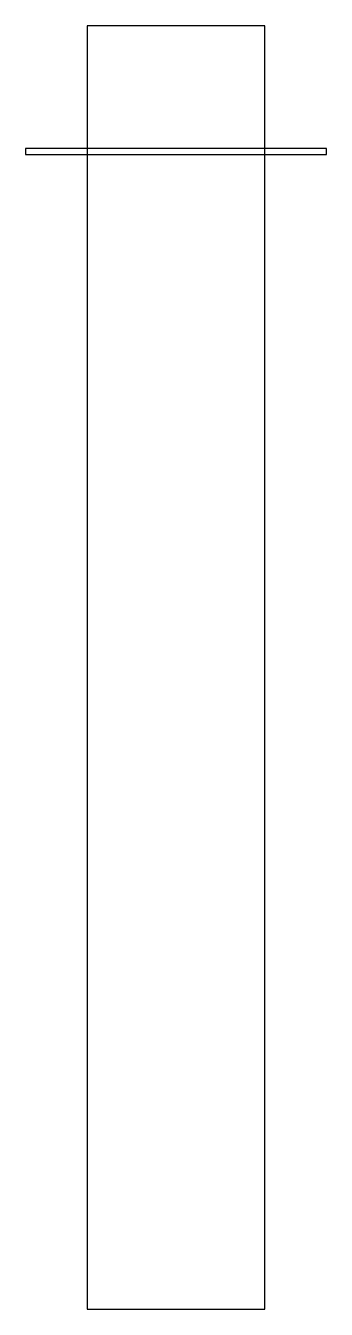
# Model space of a CAD drawing. Header units: millimetres. Extents: x 0 to 24, y -105 to 0.
import ezdxf

# ---------------------------------------------------------------- set-up
doc = ezdxf.new("R2010")
doc.units = ezdxf.units.MM
doc.layers.get('0').update_dxf_attribs({"linetype": 'CONTINUOUS'})

msp = doc.modelspace()

# ---------------------------------------------------------------- linework, layer by layer
for points in [[(19.5, 0), (5, 0), (5, -104.5), (19.5, -104.5)], [(24.5, -10), (0, -10), (0, -10.5), (24.5, -10.5)]]:
    msp.add_lwpolyline(points, close=True)

doc.saveas('drawing.dxf')
